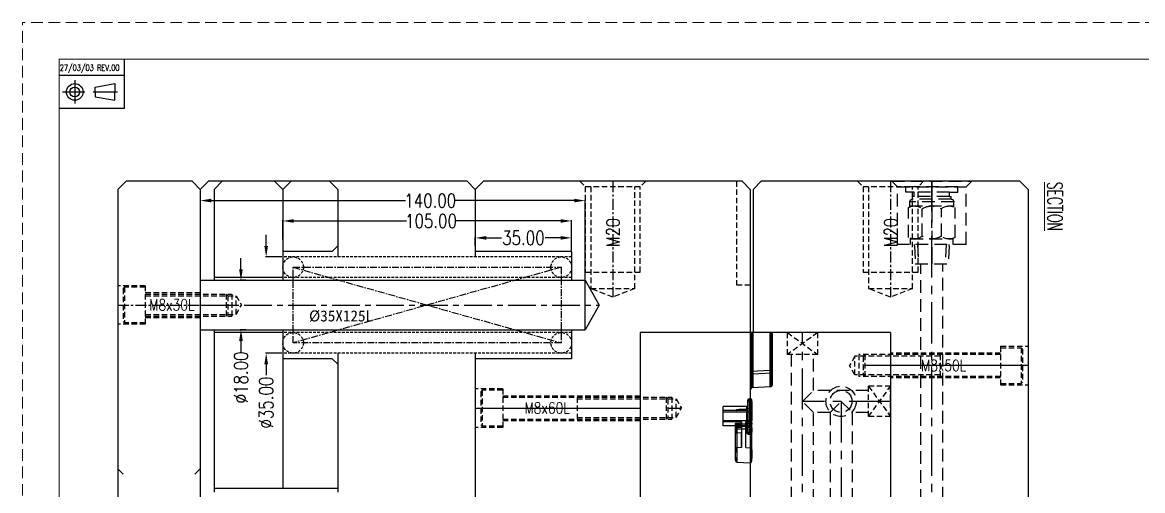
# Model space of a CAD drawing. Header units: millimetres. Extents: x 27275 to 28529, y -21406 to -20519.
# Drawn here: x 27274.7 to 27682, y -20688.7 to -20518.6 of the extents above; entities that cross this region are included whole.
import ezdxf

# ---------------------------------------------------------------- set-up
doc = ezdxf.new("R2010")
doc.units = ezdxf.units.MM
doc.header["$LTSCALE"] = 8
for name, pattern in [('CENTER', [2, 1.25, -0.25, 0.25, -0.25]), ('CENTER2', [1.125, 0.75, -0.125, 0.125, -0.125]), ('DASHED', [0.75, 0.5, -0.25]), ('HIDDEN', [0.375, 0.25, -0.125]), ('HIDDEN2', [0.1875, 0.125, -0.0625])]:
    doc.linetypes.add(name, pattern=pattern)
doc.layers.get('DEFPOINTS').update_dxf_attribs({"color": 6})
for name, color, linetype in [('A', 7, 'Continuous'), ('Cav-cor', 30, 'Continuous'), ('Layer3', 3, 'Continuous'), ('PIN', 5, 'Continuous'), ('SCREW', 52, 'HIDDEN'), ('SPRING', 7, 'Continuous'), ('WT', 4, 'Continuous'), ('文字', 1, 'Continuous')]:
    doc.layers.add(name, color=color, linetype=linetype)
doc.layers.add('dim', color=3, linetype='Continuous', lineweight=15)
doc.layers.add('MBOM-ASSIS-LAYER', color=71, linetype='Continuous', lineweight=9)
doc.styles.add('ROMANC', font='RomanC.ttf', dxfattribs={"width": 0.8, "height": 7})
doc.styles.add('ROMANS', font='ROMANS.shx', dxfattribs={"height": 5, "bigfont": 'chineset.shx'})
doc.styles.get("Standard").update_dxf_attribs({"font": 'txt.shx', "width": 0.8, "bigfont": 'chineset.shx'})
doc.styles.add('style1', font='mingliu.ttc', dxfattribs={"width": 0.75})
doc.dimstyles.new('ISO-25', dxfattribs={"dimtxt": 5, "dimasz": 4, "dimexe": 0.3, "dimexo": 0.3, "dimtad": 0, "dimzin": 1, "dimdsep": 46, "dimtxsty": 'Standard', "dimcen": 0, "dimclrd": 3, "dimclre": 3, "dimclrt": 3, "dimazin": 0, "dimtfac": 1, "dimtofl": 0, "dimtmove": 0, "dimatfit": 0, "dimfxl": 0, "dimarcsym": 0})

# ---------------------------------------------------------------- blocks, each defined once
blk = doc.blocks.new('*D26213')
at = {"layer": 'DEFPOINTS', "color": 0}
for p in [(27363.31, -20603.79), (27369.35, -20603.79), (27369.35, -20638.79)]:
    blk.add_point(p, dxfattribs=at)
at = {"layer": 'dim', "color": 3, "lineweight": -2}
for p, q in [((27363.31, -20599.79), (27363.31, -20595.79)), ((27369.05, -20603.79), (27363.01, -20603.79)), ((27369.05, -20638.79), (27363.01, -20638.79)), ((27363.31, -20642.79), (27363.31, -20646.79))]:
    blk.add_line(p, q, dxfattribs=at)
at = {"layer": 'dim', "color": 3}
for points in [[(27362.64, -20599.79), (27363.98, -20599.79), (27363.31, -20603.79)], [(27363.98, -20642.79), (27362.64, -20642.79), (27363.31, -20638.79)]]:
    blk.add_solid(points, dxfattribs=at)
at = {"layer": 'dim', "color": 3, "insert": (27363.31, -20656.74), "char_height": 5, "attachment_point": 5, "rotation": 90}
blk.add_mtext('%%c35.00', dxfattribs=at)
blk = doc.blocks.new('*D26214')
at = {"layer": 'DEFPOINTS', "color": 0}
for p in [(27354.14, -20612.29), (27356.26, -20612.29), (27356.26, -20630.29)]:
    blk.add_point(p, dxfattribs=at)
at = {"layer": 'dim', "color": 3, "lineweight": -2}
for p, q in [((27354.14, -20608.29), (27354.14, -20604.29)), ((27355.96, -20612.29), (27353.84, -20612.29)), ((27355.96, -20630.29), (27353.84, -20630.29)), ((27354.14, -20634.29), (27354.14, -20638.29))]:
    blk.add_line(p, q, dxfattribs=at)
at = {"layer": 'dim', "color": 3}
for points in [[(27353.47, -20608.29), (27354.81, -20608.29), (27354.14, -20612.29)], [(27354.81, -20634.29), (27353.47, -20634.29), (27354.14, -20630.29)]]:
    blk.add_solid(points, dxfattribs=at)
at = {"layer": 'dim', "color": 3, "insert": (27354.14, -20647.58), "char_height": 5, "attachment_point": 5, "rotation": 90}
blk.add_mtext('%%c18.00', dxfattribs=at)
blk = doc.blocks.new('*D26215')
at = {"layer": 'DEFPOINTS', "color": 0}
for p in [(27439.35, -20596.88), (27439.35, -20599.96), (27474.35, -20601.79)]:
    blk.add_point(p, dxfattribs=at)
at = {"layer": 'dim', "color": 3, "lineweight": -2}
for p, q in [((27439.35, -20599.66), (27439.35, -20596.58)), ((27443.35, -20596.88), (27448.89, -20596.88)), ((27470.35, -20596.88), (27464.81, -20596.88)), ((27474.35, -20601.49), (27474.35, -20596.58))]:
    blk.add_line(p, q, dxfattribs=at)
at = {"layer": 'dim', "color": 3}
for points in [[(27443.35, -20596.21), (27443.35, -20597.54), (27439.35, -20596.88)], [(27470.35, -20597.54), (27470.35, -20596.21), (27474.35, -20596.88)]]:
    blk.add_solid(points, dxfattribs=at)
at = {"layer": 'dim', "color": 3, "insert": (27456.85, -20596.88), "char_height": 5, "attachment_point": 5}
blk.add_mtext('35.00', dxfattribs=at)
blk = doc.blocks.new('*D26216')
at = {"layer": 'DEFPOINTS', "color": 0}
for p in [(27369.35, -20590.74), (27369.35, -20597.72), (27474.35, -20601.79)]:
    blk.add_point(p, dxfattribs=at)
at = {"layer": 'dim', "color": 3, "lineweight": -2}
for p, q in [((27369.35, -20597.42), (27369.35, -20590.44)), ((27474.35, -20601.49), (27474.35, -20590.44)), ((27373.35, -20590.74), (27414.28, -20590.74)), ((27470.35, -20590.74), (27432.2, -20590.74))]:
    blk.add_line(p, q, dxfattribs=at)
at = {"layer": 'dim', "color": 3}
for points in [[(27373.35, -20590.07), (27373.35, -20591.41), (27369.35, -20590.74)], [(27470.35, -20591.41), (27470.35, -20590.07), (27474.35, -20590.74)]]:
    blk.add_solid(points, dxfattribs=at)
at = {"layer": 'dim', "color": 3, "insert": (27423.24, -20590.74), "char_height": 5, "attachment_point": 5}
blk.add_mtext('105.00', dxfattribs=at)
blk = doc.blocks.new('*D26217')
at = {"layer": 'DEFPOINTS', "color": 0}
for p in [(27339.35, -20583.33), (27339.35, -20583.33), (27479.35, -20612.29)]:
    blk.add_point(p, dxfattribs=at)
at = {"layer": 'dim', "color": 3, "lineweight": -2}
for p, q in [((27339.35, -20583.03), (27339.35, -20583.03)), ((27343.35, -20583.33), (27414.01, -20583.33)), ((27475.35, -20583.33), (27431.93, -20583.33)), ((27479.35, -20611.99), (27479.35, -20583.03))]:
    blk.add_line(p, q, dxfattribs=at)
at = {"layer": 'dim', "color": 3}
for points in [[(27343.35, -20582.66), (27343.35, -20583.99), (27339.35, -20583.33)], [(27475.35, -20583.99), (27475.35, -20582.66), (27479.35, -20583.33)]]:
    blk.add_solid(points, dxfattribs=at)
at = {"layer": 'dim', "color": 3, "insert": (27422.97, -20583.33), "char_height": 5, "attachment_point": 5}
blk.add_mtext('140.00', dxfattribs=at)
blk = doc.blocks.new('20160721.082819')
at = {"color": 8, "linetype": 'HIDDEN'}
for p, q in [((12, 0), (-12, 0)), ((-12, 0), (-10, -2)), ((12, 0), (10, -2)), ((-10, -2), (-10, -33)), ((10, -2), (-10, -2)), ((-8, -2), (-8, -39)), ((8, -39), (8, -2)), ((10, -33), (10, -2)), ((-10, -33), (10, -33)), ((-8, -39), (8, -39)), ((0, -42.1), (-8, -39)), ((8, -39), (0, -42.1))]:
    blk.add_line(p, q, dxfattribs=at)
at = {"color": 8, "linetype": 'CENTER', "ltscale": 0.4}
blk.add_line((0, 0), (0, -42.1), dxfattribs=at)
at = {"color": 8, "linetype": 'Continuous', "insert": (2.49, -23.95), "char_height": 4.8, "width": 14.1924, "attachment_point": 7, "rotation": 90}
blk.add_mtext('M20', dxfattribs=at)
blk = doc.blocks.new('20160721.082823')
at = {"color": 8, "linetype": 'HIDDEN'}
for p, q in [((12, 0), (-12, 0)), ((-12, 0), (-10, -2)), ((12, 0), (10, -2)), ((-10, -2), (-10, -33)), ((10, -2), (-10, -2)), ((-8, -2), (-8, -39)), ((8, -39), (8, -2)), ((10, -33), (10, -2)), ((-10, -33), (10, -33)), ((-8, -39), (8, -39)), ((0, -42.1), (-8, -39)), ((8, -39), (0, -42.1))]:
    blk.add_line(p, q, dxfattribs=at)
at = {"color": 8, "linetype": 'CENTER', "ltscale": 0.4}
blk.add_line((0, 0), (0, -42.1), dxfattribs=at)
at = {"color": 8, "linetype": 'Continuous', "insert": (2.49, -23.95), "char_height": 4.8, "width": 14.1924, "attachment_point": 7, "rotation": 90}
blk.add_mtext('M20', dxfattribs=at)
blk = doc.blocks.new('20100617.142056')
at = {"layer": 'MBOM-ASSIS-LAYER', "linetype": 'DASHED'}
for p in [(-1189, 0), (0, 841)]:
    blk.add_line(p, (-1189, 841), dxfattribs=at)
at = {"layer": 'MBOM-ASSIS-LAYER'}
for p in [(-1176.3, 12.7), (-12.7, 828.3)]:
    blk.add_line(p, (-1176.3, 828.3), dxfattribs=at)
blk = doc.blocks.new('20150513.114825')
at = {"layer": 'WT', "color": 125, "linetype": 'HIDDEN'}
for p, q in [((-5.5, 8), (5.5, 8)), ((5.5, 8), (-5.5, 0)), ((-5.5, 8), (5.5, 0)), ((-5.5, 0), (-5.5, 8)), ((5.5, 0), (5.5, 8)), ((-5.5, 0), (5.5, 0))]:
    blk.add_line(p, q, dxfattribs=at)
blk = doc.blocks.new('20160902.184432')
at = {"layer": 'Cav-cor', "color": 241}
for p, q in [((1.66, 232.4), (1.66, 207.63)), ((1.66, 232.4), (1.66, 207.63)), ((1.66, 232.4), (1.66, 121.96)), ((1.66, 232.4), (1.66, 204.96)), ((2.14, 232.4), (2.14, 218.42)), ((2.61, 232.4), (2.61, 217.44)), ((8.72, 232.4), (8.72, 218.76)), ((9.19, 232.4), (9.19, 217.79)), ((9.66, 232.4), (9.66, 213.3)), ((1.66, 218.42), (2.14, 218.42)), ((1.66, 217.44), (2.61, 217.44)), ((2.14, 218.42), (8.72, 218.76)), ((2.61, 217.44), (9.19, 217.79)), ((9.66, 218.76), (8.72, 218.76)), ((9.66, 217.79), (9.19, 217.79)), ((2.14, 212.43), (9.19, 212.8)), ((0.75, 196.36), (0.75, 207.82)), ((1.26, 208.33), (1.76, 208.33)), ((1.26, 208.33), (1.26, 195.79)), ((1.76, 195.8), (1.76, 208.33)), ((2.26, 186.76), (2.26, 207.82)), ((0.25, 205.56), (-8.2, 205.56)), ((-8.2, 198.52), (-8.2, 205.56)), ((-3.53, 204.07), (-8.2, 204.07)), ((-8.2, 200.01), (-8.2, 204.07)), ((-3.53, 204.07), (-8.2, 204.07)), ((-3.27, 204.16), (-3.27, 204.49)), ((0.25, 205.56), (0.25, 199.28)), ((0.75, 204.86), (0.75, 207.06)), ((1.26, 207.63), (1.66, 207.63)), ((1.26, 207.63), (1.76, 207.63)), ((1.66, 207.63), (1.76, 207.63)), ((1.66, 204.96), (1.66, 175.57)), ((2.26, 207.06), (2.26, 201.04)), ((-8.2, 203.65), (2.26, 203.65)), ((-8.2, 200.43), (2.26, 200.43)), ((-1.51, 200.01), (-8.2, 200.01)), ((-1.51, 200.01), (-8.2, 200.01)), ((-1.51, 200.02), (-1.51, 190.64)), ((-1.51, 198.7), (-1.51, 200.01)), ((0, 190.64), (0, 200.02)), ((0, 198.7), (0, 200.01)), ((1.76, 200.01), (0, 200.01)), ((1.76, 200.01), (0, 200.01)), ((2.25, 200.82), (2.26, 200.86)), ((-3.77, 198.52), (-8.2, 198.52)), ((-3.77, 187.06), (-3.77, 199.23)), ((-3.77, 196.8), (-3.77, 197.73)), ((-3.38, 199.5), (-3.38, 195.91)), ((-1.51, 198.7), (-3.38, 198.63)), ((-1.51, 198.7), (-3.38, 198.63)), ((-1.51, 195.84), (-3.38, 195.91)), ((-1.51, 195.84), (-3.38, 195.91)), ((-3.28, 198.38), (-3.28, 198.58)), ((-3.28, 198.38), (0.26, 198.35)), ((-3.28, 198.01), (-3.28, 185.35)), ((-3.28, 198.01), (-1.51, 198.01)), ((-3.28, 197.47), (0.26, 197.44)), ((-3.27, 198.64), (-1.51, 198.65)), ((-1.51, 190.64), (-1.51, 195.84)), ((0, 198.7), (1.87, 198.63)), ((0, 198.7), (1.87, 198.63)), ((0, 198.65), (1.76, 198.64)), ((0, 198.01), (1.77, 198.01)), ((0, 195.84), (1.87, 195.91)), ((0, 195.84), (1.87, 195.91)), ((0, 190.64), (0, 195.84)), ((0.26, 198.72), (0.26, 198.35)), ((0.26, 197.44), (0.26, 196.51)), ((1.26, 195.79), (1.74, 195.8)), ((1.77, 190.53), (1.77, 198.01)), ((1.87, 199.51), (1.87, 195.91)), ((2.26, 197.73), (2.26, 196.8)), ((1.27, 195.44), (1.75, 195.44)), ((1.75, 195.44), (1.75, 185.05)), ((-3.77, 187.06), (-3.77, 188.82)), ((-1.51, 190.64), (-3.28, 190.53)), ((-1.51, 190.64), (-3.28, 190.53)), ((0, 190.64), (1.77, 190.53)), ((0, 190.64), (1.77, 190.53)), ((2.26, 188.82), (2.26, 186.76)), ((-3.28, 185.35), (1.66, 185.05)), ((-3.28, 185.35), (1.75, 185.05)), ((1.66, 185.05), (1.66, 152.4)), ((1.66, 185.05), (1.75, 185.05)), ((1.66, 185.05), (1.66, 152.4)), ((1.66, 175.57), (1.66, 153.95))]:
    blk.add_line(p, q, dxfattribs=at)
for centre, radius, start, end in [((2.66, 211.45), 1, 93, 180), ((2.16, 211.93), 0.5, 93, 180), ((8.66, 213.77), 1, 273, 0), ((9.16, 213.3), 0.5, 273, 0), ((1.26, 207.82), 0.503, 90, 180), ((1.76, 207.82), 0.503, 0, 90), ((-20.58, 880.03), 675.76, 271.46809, 271.76675), ((-10.65, 897.29), 693.17, 270.60964, 270.90159), ((-10.81, 909.22), 705.1, 270.6128, 270.8998), ((-10.65, 897.29), 693.17, 270.60964, 270.90159), ((0.25, 206.06), 0.503, 270, 0), ((179.9, 207.43), 179.67, 180.9062, 181.0277), ((136.53, 196.94), 139.82, 179.0689, 179.3258), ((-22.74, 745.13), 546.89, 272.0389, 272.4099), ((-22.64, 1207.16), 1008.14, 271.10121, 271.30137), ((-116.55, 197.18), 116.82, 0.7552, 1.0314), ((1.76, 187.4), 8.4, 90.0003, 90.12), ((1.77, 200.04), 0.535, 269.273, 280.8538), ((1.76, 199.38), 0.562, 270.4064, 281.4552)]:
    blk.add_arc(centre, radius, start, end, dxfattribs=at)
for centre, major_axis, ratio, start_param, end_param in [((-3.37, 197.73), (0, -0.897), 0.448695, 3.159046, 4.712389), ((-3.37, 196.8), (0, -0.897), 0.448695, 4.712389, 6.265732), ((-63, 202.04), (-201.72, -1.58), 0.015598, 1.87075, 1.880459), ((-13.7, 202.04), (-201.72, 1.58), 0.015598, 1.622126, 1.631401), ((61.49, 202.04), (-201.72, 1.58), 0.015598, 1.261134, 1.270284), ((12.19, 202.04), (-201.72, -1.58), 0.015598, 1.510192, 1.518933), ((1.86, 197.73), (0, -0.897), 0.448695, 1.570796, 3.124139), ((1.86, 196.8), (0, -0.897), 0.448695, 0.017453, 1.570796), ((-3.27, 188.82), (0, -1.71), 0.294374, 3.159046, 4.712389), ((1.76, 188.82), (0, -1.71), 0.294374, 1.570796, 3.124139), ((-3.27, 187.06), (0, -1.71), 0.294374, 4.712389, 6.265732), ((1.76, 186.76), (0, -1.71), 0.294374, 6.265732, 7.853982)]:
    blk.add_ellipse(centre, major_axis=major_axis, ratio=ratio, start_param=start_param, end_param=end_param, dxfattribs=at)
for points, knots in [([(2.14, 218.42), (2.14, 218.03), (2.13, 217.26), (2.13, 216.32), (2.13, 215.6), (2.13, 215.1), (2.13, 214.63), (2.13, 214.19), (2.13, 213.8), (2.13, 213.45), (2.13, 213.15), (2.13, 212.93), (2.13, 212.78), (2.13, 212.69), (2.13, 212.61), (2.13, 212.55), (2.13, 212.5), (2.13, 212.47), (2.13, 212.46), (2.14, 212.44), (2.14, 212.43), (2.14, 212.43), (2.14, 212.43), (2.14, 212.43)], [0, 0, 0, 0, 0.195068, 0.38271, 0.47147, 0.555698, 0.634576, 0.707337, 0.773266, 0.831726, 0.882153, 0.924063, 0.941699, 0.957063, 0.970122, 0.980845, 0.989207, 0.992498, 0.995192, 0.997288, 0.998786, 0.999687, 1, 1, 1, 1]), ([(2.61, 217.44), (2.61, 217.12), (2.6, 216.48), (2.6, 215.56), (2.59, 214.83), (2.59, 214.29), (2.59, 213.92), (2.59, 213.6), (2.59, 213.3), (2.59, 213.05), (2.59, 212.87), (2.6, 212.75), (2.6, 212.67), (2.6, 212.6), (2.6, 212.55), (2.6, 212.51), (2.61, 212.48), (2.61, 212.47), (2.61, 212.46), (2.61, 212.45), (2.61, 212.45), (2.61, 212.45)], [0, 0, 0, 0, 0.195128, 0.382789, 0.555768, 0.634623, 0.707355, 0.773255, 0.83169, 0.882097, 0.92399, 0.941619, 0.956977, 0.970028, 0.980746, 0.989106, 0.995089, 0.997188, 0.998696, 0.999617, 1, 1, 1, 1]), ([(8.72, 218.76), (8.72, 218.37), (8.73, 217.61), (8.73, 216.67), (8.73, 215.95), (8.74, 215.45), (8.74, 214.97), (8.74, 214.54), (8.74, 214.15), (8.74, 213.8), (8.73, 213.5), (8.73, 213.28), (8.73, 213.13), (8.73, 213.03), (8.73, 212.96), (8.73, 212.89), (8.72, 212.84), (8.72, 212.81), (8.72, 212.79), (8.72, 212.78), (8.72, 212.77), (8.72, 212.77), (8.72, 212.77)], [0, 0, 0, 0, 0.195055, 0.382605, 0.471308, 0.555471, 0.634284, 0.706984, 0.772876, 0.831319, 0.881757, 0.923702, 0.941364, 0.956757, 0.969849, 0.980611, 0.989013, 0.995039, 0.99716, 0.998686, 0.999623, 1, 1, 1, 1]), ([(9.19, 217.79), (9.19, 217.46), (9.19, 216.83), (9.2, 215.9), (9.2, 215.17), (9.2, 214.63), (9.2, 214.27), (9.2, 213.94), (9.2, 213.65), (9.2, 213.4), (9.2, 213.22), (9.2, 213.09), (9.2, 213.01), (9.2, 212.95), (9.19, 212.9), (9.19, 212.85), (9.19, 212.83), (9.19, 212.81), (9.19, 212.8), (9.19, 212.8), (9.19, 212.8), (9.19, 212.8)], [0, 0, 0, 0, 0.195036, 0.382625, 0.555549, 0.63439, 0.707119, 0.773027, 0.831484, 0.881924, 0.923863, 0.941517, 0.956904, 0.969985, 0.980731, 0.98912, 0.99513, 0.99724, 0.998752, 0.999668, 1, 1, 1, 1]), ([(-3.53, 204.07), (-3.51, 204.11), (-3.43, 204.25), (-3.34, 204.39), (-3.27, 204.49)], [0, 0, 0, 0, 0.25759, 1, 1, 1, 1]), ([(-3.53, 204.07), (-3.49, 204.1), (-3.41, 204.15), (-3.32, 204.16), (-3.27, 204.16)], [0, 0, 0, 0, 0.51533, 1, 1, 1, 1]), ([(0.75, 204.96), (0.75, 204.91), (0.72, 204.8), (0.61, 204.68), (0.44, 204.61), (0.32, 204.59), (0.25, 204.59)], [0, 0, 0, 0, 0.212365, 0.448478, 0.714583, 1, 1, 1, 1]), ([(0.26, 204.21), (0.3, 204.21), (0.38, 204.22), (0.5, 204.28), (0.6, 204.38), (0.69, 204.51), (0.74, 204.68), (0.75, 204.8), (0.75, 204.86)], [0, 0, 0, 0, 0.135214, 0.276253, 0.431666, 0.602713, 0.793924, 1, 1, 1, 1]), ([(0.75, 207.06), (0.75, 207.12), (0.77, 207.24), (0.85, 207.41), (0.96, 207.53), (1.1, 207.61), (1.21, 207.63), (1.26, 207.63)], [0, 0, 0, 0, 0.223768, 0.438679, 0.636421, 0.82206, 1, 1, 1, 1]), ([(1.76, 207.63), (1.81, 207.63), (1.91, 207.61), (2.05, 207.53), (2.17, 207.41), (2.25, 207.24), (2.26, 207.12), (2.26, 207.06)], [0, 0, 0, 0, 0.177905, 0.363543, 0.561305, 0.776217, 1, 1, 1, 1]), ([(2.25, 200.82), (2.25, 200.76), (2.23, 200.64), (2.2, 200.47), (2.14, 200.32), (2.07, 200.19), (1.98, 200.09), (1.88, 200.02), (1.8, 200.01), (1.76, 200.01)], [0, 0, 0, 0, 0.172938, 0.342029, 0.499148, 0.641187, 0.769228, 0.885623, 1, 1, 1, 1]), ([(1.87, 199.51), (1.93, 199.52), (2.01, 199.54), (2.11, 199.57), (2.19, 199.6), (2.26, 199.64), (2.26, 199.69)], [0, 0, 0, 0, 0.390949, 0.553629, 0.689838, 1, 1, 1, 1]), ([(2.26, 201.04), (2.26, 201), (2.26, 200.93), (2.26, 200.85), (2.25, 200.82)], [0, 0, 0, 0, 0.497641, 1, 1, 1, 1]), ([(-3.77, 199.23), (-3.77, 199.26), (-3.75, 199.34), (-3.66, 199.42), (-3.53, 199.48), (-3.43, 199.5), (-3.38, 199.5)], [0, 0, 0, 0, 0.193582, 0.426686, 0.700597, 1, 1, 1, 1]), ([(-3.38, 198.81), (-3.43, 198.82), (-3.52, 198.82), (-3.63, 198.85), (-3.71, 198.89), (-3.74, 198.92), (-3.77, 198.96), (-3.77, 198.98), (-3.77, 199)], [0, 0, 0, 0, 0.323604, 0.606849, 0.725384, 0.827745, 0.917068, 1, 1, 1, 1]), ([(-3.72, 198.75), (-3.72, 198.74), (-3.75, 198.71), (-3.76, 198.68), (-3.77, 198.65)], [0, 0, 0, 0, 0.292683, 1, 1, 1, 1]), ([(-3.28, 198.38), (-3.34, 198.38), (-3.45, 198.4), (-3.61, 198.45), (-3.72, 198.53), (-3.76, 198.61), (-3.77, 198.65)], [0, 0, 0, 0, 0.299373, 0.57357, 0.806561, 1, 1, 1, 1]), ([(-3.77, 198.52), (-3.77, 198.52), (-3.77, 198.52), (-3.76, 198.53), (-3.74, 198.53), (-3.72, 198.54), (-3.7, 198.54), (-3.66, 198.55), (-3.6, 198.56), (-3.53, 198.58), (-3.45, 198.6), (-3.36, 198.62), (-3.3, 198.63), (-3.27, 198.64)], [0, 0, 0, 0, 0.007917, 0.027006, 0.056812, 0.096436, 0.144837, 0.20095, 0.332406, 0.483608, 0.648456, 0.821864, 1, 1, 1, 1]), ([(-3.28, 198.01), (-3.34, 198.01), (-3.43, 198), (-3.55, 197.98), (-3.62, 197.96), (-3.69, 197.94), (-3.74, 197.92), (-3.77, 197.88), (-3.77, 197.86)], [0, 0, 0, 0, 0.353145, 0.513951, 0.656893, 0.777949, 0.874783, 1, 1, 1, 1]), ([(-3.28, 197.47), (-3.34, 197.47), (-3.43, 197.48), (-3.55, 197.49), (-3.62, 197.51), (-3.69, 197.53), (-3.74, 197.56), (-3.77, 197.6), (-3.77, 197.62)], [0, 0, 0, 0, 0.353145, 0.513951, 0.656893, 0.777949, 0.874783, 1, 1, 1, 1]), ([(-3.27, 199.21), (-3.35, 199.12), (-3.47, 199), (-3.63, 198.85), (-3.69, 198.78), (-3.72, 198.75)], [0, 0, 0, 0, 0.555691, 0.796825, 1, 1, 1, 1]), ([(-3.28, 198.58), (-3.37, 198.58), (-3.53, 198.61), (-3.67, 198.69), (-3.72, 198.75)], [0, 0, 0, 0, 0.546957, 1, 1, 1, 1]), ([(-3.27, 198.64), (-3.27, 198.61), (-3.27, 198.53), (-3.28, 198.32), (-3.28, 198.14), (-3.28, 198.01)], [0, 0, 0, 0, 0.14216, 0.383262, 1, 1, 1, 1]), ([(-3.28, 197.47), (-3.28, 197.55), (-3.28, 197.85), (-3.28, 198.16), (-3.28, 198.38)], [0, 0, 0, 0, 0.265273, 1, 1, 1, 1]), ([(0.75, 198.89), (0.75, 198.94), (0.73, 199.05), (0.61, 199.18), (0.44, 199.26), (0.32, 199.28), (0.25, 199.28)], [0, 0, 0, 0, 0.221279, 0.460368, 0.722587, 1, 1, 1, 1]), ([(0.75, 198.42), (0.75, 198.46), (0.72, 198.55), (0.61, 198.64), (0.45, 198.7), (0.32, 198.72), (0.26, 198.72)], [0, 0, 0, 0, 0.190473, 0.419844, 0.695356, 1, 1, 1, 1]), ([(0.26, 198.35), (0.26, 198.28), (0.26, 197.98), (0.26, 197.67), (0.26, 197.44)], [0, 0, 0, 0, 0.232887, 1, 1, 1, 1]), ([(0.75, 198.05), (0.75, 198.09), (0.72, 198.18), (0.61, 198.28), (0.45, 198.34), (0.32, 198.35), (0.26, 198.35)], [0, 0, 0, 0, 0.190472, 0.419843, 0.695356, 1, 1, 1, 1]), ([(0.75, 197.29), (0.75, 197.32), (0.72, 197.35), (0.67, 197.38), (0.61, 197.4), (0.53, 197.42), (0.42, 197.44), (0.32, 197.44), (0.26, 197.44)], [0, 0, 0, 0, 0.125217, 0.222051, 0.343107, 0.486049, 0.646855, 1, 1, 1, 1]), ([(0.75, 196.36), (0.75, 196.38), (0.72, 196.42), (0.67, 196.44), (0.61, 196.47), (0.53, 196.48), (0.42, 196.5), (0.32, 196.51), (0.26, 196.51)], [0, 0, 0, 0, 0.125218, 0.222051, 0.343107, 0.486049, 0.646855, 1, 1, 1, 1]), ([(0.26, 196.51), (0.26, 196.38), (0.31, 196.11), (0.52, 195.75), (0.85, 195.5), (1.13, 195.44), (1.27, 195.44)], [0, 0, 0, 0, 0.245265, 0.493107, 0.745007, 1, 1, 1, 1]), ([(0.75, 196.36), (0.75, 196.3), (0.77, 196.16), (0.86, 195.98), (1.03, 195.83), (1.18, 195.79), (1.26, 195.79)], [0, 0, 0, 0, 0.228731, 0.468195, 0.725606, 1, 1, 1, 1]), ([(1.26, 195.79), (1.26, 195.78), (1.26, 195.74), (1.26, 195.67), (1.26, 195.57), (1.27, 195.49), (1.27, 195.44)], [0, 0, 0, 0, 0.106847, 0.322084, 0.628581, 1, 1, 1, 1]), ([(1.74, 195.8), (1.74, 195.78), (1.75, 195.74), (1.75, 195.67), (1.75, 195.57), (1.75, 195.49), (1.75, 195.44)], [0, 0, 0, 0, 0.107219, 0.32255, 0.628893, 1, 1, 1, 1]), ([(1.75, 195.44), (1.8, 195.44), (1.89, 195.46), (2, 195.53), (2.09, 195.63), (2.18, 195.78), (2.25, 195.99), (2.26, 196.17), (2.26, 196.25)], [0, 0, 0, 0, 0.129308, 0.256735, 0.382179, 0.506406, 0.752969, 1, 1, 1, 1]), ([(1.76, 195.8), (1.76, 195.78), (1.76, 195.74), (1.76, 195.67), (1.75, 195.57), (1.75, 195.49), (1.75, 195.44)], [0, 0, 0, 0, 0.107095, 0.322416, 0.628816, 1, 1, 1, 1]), ([(1.76, 198.64), (1.83, 198.64), (1.96, 198.67), (2.12, 198.77), (2.24, 198.93), (2.26, 199.06), (2.26, 199.13)], [0, 0, 0, 0, 0.254097, 0.505813, 0.754125, 1, 1, 1, 1]), ([(1.77, 198.01), (1.77, 198.14), (1.77, 198.32), (1.76, 198.53), (1.76, 198.61), (1.76, 198.64)], [0, 0, 0, 0, 0.616738, 0.85784, 1, 1, 1, 1]), ([(1.76, 195.8), (1.84, 195.8), (1.99, 195.83), (2.16, 195.95), (2.25, 196.1), (2.26, 196.2), (2.26, 196.25)], [0, 0, 0, 0, 0.330187, 0.588721, 0.80212, 1, 1, 1, 1]), ([(1.77, 198.01), (1.83, 198.01), (1.93, 198), (2.04, 197.98), (2.12, 197.96), (2.18, 197.94), (2.23, 197.92), (2.26, 197.88), (2.26, 197.86)], [0, 0, 0, 0, 0.353145, 0.513951, 0.656893, 0.777949, 0.874783, 1, 1, 1, 1]), ([(2.26, 199.45), (2.26, 199.38), (2.25, 199.25), (2.18, 199.06), (2.06, 198.9), (1.93, 198.84), (1.87, 198.83)], [0, 0, 0, 0, 0.247975, 0.496104, 0.746619, 1, 1, 1, 1])]:
    blk.add_open_spline(points, degree=3, knots=knots, dxfattribs=at)
for points in [[(-3.53, 204.07), (-3.49, 204.1), (-3.41, 204.15), (-3.32, 204.16), (-3.27, 204.16)], [(0.26, 204.21), (0.3, 204.21), (0.38, 204.22), (0.49, 204.28), (0.6, 204.38), (0.68, 204.5), (0.74, 204.67), (0.75, 204.79), (0.75, 204.86)], [(0.75, 207.06), (0.75, 207.12), (0.77, 207.25), (0.85, 207.42), (0.97, 207.54), (1.11, 207.61), (1.21, 207.63), (1.26, 207.63)], [(1.76, 207.63), (1.81, 207.63), (1.91, 207.61), (2.05, 207.54), (2.17, 207.42), (2.25, 207.25), (2.26, 207.12), (2.26, 207.06)], [(2.25, 200.82), (2.25, 200.76), (2.23, 200.64), (2.2, 200.47), (2.14, 200.31), (2.07, 200.19), (1.98, 200.09), (1.88, 200.02), (1.8, 200.01), (1.76, 200.01)], [(2.26, 201.04), (2.26, 201), (2.26, 200.93), (2.26, 200.85), (2.25, 200.82)], [(-3.77, 198.65), (-3.77, 198.64), (-3.77, 198.64), (-3.77, 198.63)], [(-3.77, 197.73), (-3.77, 197.8), (-3.77, 197.92), (-3.74, 198.08), (-3.71, 198.23), (-3.66, 198.35), (-3.61, 198.46), (-3.54, 198.55), (-3.46, 198.61), (-3.41, 198.63), (-3.38, 198.63)], [(-3.77, 196.8), (-3.77, 196.74), (-3.77, 196.62), (-3.74, 196.46), (-3.71, 196.31), (-3.66, 196.18), (-3.61, 196.07), (-3.54, 195.99), (-3.46, 195.92), (-3.41, 195.91), (-3.38, 195.91)], [(2.26, 197.73), (2.26, 197.8), (2.26, 197.92), (2.23, 198.08), (2.2, 198.23), (2.15, 198.35), (2.1, 198.46), (2.03, 198.55), (1.95, 198.61), (1.9, 198.63), (1.87, 198.63)], [(2.26, 196.8), (2.26, 196.74), (2.26, 196.62), (2.23, 196.46), (2.2, 196.31), (2.15, 196.18), (2.1, 196.07), (2.03, 195.99), (1.95, 195.92), (1.9, 195.91), (1.87, 195.91)], [(-3.28, 190.53), (-3.3, 190.53), (-3.35, 190.52), (-3.42, 190.46), (-3.47, 190.39), (-3.53, 190.3), (-3.57, 190.2), (-3.61, 190.08), (-3.65, 189.95), (-3.68, 189.8), (-3.71, 189.64), (-3.74, 189.46), (-3.76, 189.27), (-3.77, 189.06), (-3.77, 188.9), (-3.77, 188.82)], [(1.77, 190.53), (1.79, 190.53), (1.84, 190.52), (1.91, 190.46), (1.97, 190.39), (2.02, 190.3), (2.06, 190.2), (2.1, 190.08), (2.14, 189.95), (2.17, 189.8), (2.2, 189.64), (2.23, 189.46), (2.25, 189.27), (2.26, 189.06), (2.26, 188.9), (2.26, 188.82)], [(-3.28, 185.35), (-3.3, 185.35), (-3.35, 185.36), (-3.42, 185.42), (-3.47, 185.49), (-3.53, 185.58), (-3.57, 185.69), (-3.61, 185.8), (-3.65, 185.93), (-3.68, 186.08), (-3.71, 186.24), (-3.74, 186.42), (-3.76, 186.61), (-3.77, 186.82), (-3.77, 186.98), (-3.77, 187.06)], [(1.75, 185.05), (1.78, 185.05), (1.82, 185.06), (1.9, 185.11), (1.96, 185.18), (2.01, 185.27), (2.06, 185.37), (2.1, 185.49), (2.14, 185.62), (2.17, 185.77), (2.2, 185.93), (2.23, 186.11), (2.25, 186.31), (2.26, 186.52), (2.26, 186.68), (2.26, 186.76)]]:
    blk.add_open_spline(points, degree=3, dxfattribs=at)
blk = doc.blocks.new('20160903.151524')
at = {"layer": 'WT', "color": 125, "linetype": 'HIDDEN', "ltscale": 2.3}
for p, q in [((-6.35, 23.56), (-6.01, 30)), ((-6.01, 30), (6.01, 30)), ((-5.19, 23), (-4.82, 30)), ((5.19, 23), (4.82, 30)), ((6.35, 23.56), (6.01, 30)), ((12.5, 23), (-12.5, 23)), ((-12.5, 23), (-12.5, 2)), ((-8.5, 20.43), (-8.5, 9.57)), ((-7.75, 23), (-7.75, 20.77)), ((-7.75, 21), (7.75, 21)), ((-6.35, 23.56), (-6.35, 23)), ((6.35, 23.56), (6.35, 23)), ((7.75, 23), (7.75, 20.77)), ((8.5, 20.43), (8.5, 9.57)), ((12.5, 23), (12.5, 2)), ((-3.5, 20.01), (-3.5, 9.99)), ((3.5, 20.01), (3.5, 9.99)), ((-8, 9.33), (-8, 7.51)), ((-8, 9), (8, 9)), ((8, 9.33), (8, 7.51)), ((8, 7.51), (-8, 7.51)), ((7, 6.51), (-7, 6.51)), ((-7, 6.51), (-7, 5.51)), ((-6.4, 5.51), (-7, 5.51)), ((-6.4, 5.51), (-7, 5.51)), ((6.4, 5.51), (-6.4, 5.51)), ((-6.4, 5.51), (-6.4, 4.01)), ((6.4, 5.51), (6.4, 4.01)), ((6.4, 5.51), (7, 5.51)), ((6.4, 5.51), (7, 5.51)), ((7, 6.51), (7, 5.51)), ((-12.5, 2), (-14.5, 0)), ((-14.5, 0), (14.5, 0)), ((-12.5, 2), (12.5, 2)), ((-9.5, 4.01), (-9.5, 2)), ((-6.4, 4.01), (-9.5, 4.01)), ((9.5, 2), (-9.5, 2)), ((6.4, 4.01), (-6.4, 4.01)), ((6.4, 4.01), (9.5, 4.01)), ((9.5, 4.01), (9.5, 2)), ((12.5, 2), (14.5, 0))]:
    blk.add_line(p, q, dxfattribs=at)
at = {"layer": 'WT', "color": 125, "linetype": 'CENTER', "ltscale": 1.5}
blk.add_line((0, 0), (0, 30), dxfattribs=at)
at = {"layer": 'WT', "color": 125, "linetype": 'HIDDEN', "ltscale": 2.3}
for centre, radius, start, end in [((-6.32, 16.53), 4.47, 50.9817, 119.248), ((0, 14.34), 6.66, 58.3016, 121.6984), ((6.32, 16.53), 4.47, 60.752, 129.0183), ((-6.32, 13.47), 4.47, 240.752, 309.0183), ((0, 15.66), 6.66, 238.3016, 301.6984), ((6.32, 13.47), 4.47, 230.9817, 299.248), ((-7, 7.51), 1, 180, 270), ((7, 7.51), 1, 270, 0)]:
    blk.add_arc(centre, radius, start, end, dxfattribs=at)

msp = doc.modelspace()

# ---------------------------------------------------------------- linework, layer by layer
for p, q in [((27311.838, -20549.817), (27311.838, -20531.987)), ((27311.838, -20537.911), (27288.064, -20537.911)), ((27293.706, -20539.532), (27293.706, -20548.005)), ((27301.172, -20542.066), (27308.303, -20540.836)), ((27308.303, -20540.836), (27308.303, -20543.864)), ((27289.22, -20543.864), (27297.367, -20543.864)), ((27300.449, -20543.864), (27309.304, -20543.864)), ((27301.172, -20543.864), (27301.172, -20542.066)), ((27301.172, -20543.864), (27301.172, -20545.663)), ((27301.172, -20545.663), (27308.303, -20546.893)), ((27308.303, -20546.893), (27308.303, -20543.864)), ((27311.838, -20549.817), (27288.064, -20549.817)), ((27387.351, -20601.786), (27389.351, -20599.786)), ((27387.351, -20640.786), (27389.351, -20642.786)), ((27344.351, -20687.786), (27389.351, -20687.786))]:
    msp.add_line(p, q)
at = {"linetype": 'Continuous'}
for p, q in [((27312.351, -20576.286), (27309.351, -20579.286)), ((27336.351, -20576.286), (27312.351, -20576.286)), ((27339.351, -20579.286), (27336.351, -20576.286)), ((27342.351, -20576.286), (27339.351, -20579.286)), ((27436.351, -20576.286), (27342.351, -20576.286)), ((27347.351, -20576.286), (27344.351, -20579.286)), ((27366.351, -20576.286), (27347.351, -20576.286)), ((27369.351, -20579.286), (27366.351, -20576.286)), ((27372.351, -20576.286), (27369.351, -20579.286)), ((27386.351, -20576.286), (27372.351, -20576.286)), ((27386.351, -20576.286), (27389.351, -20579.286)), ((27436.351, -20576.286), (27439.351, -20579.286)), ((27439.351, -20579.286), (27442.351, -20576.286)), ((27536.351, -20576.286), (27442.351, -20576.286)), ((27539.351, -20579.286), (27536.351, -20576.286)), ((27540.351, -20579.286), (27543.351, -20576.286)), ((27637.351, -20576.286), (27543.351, -20576.286)), ((27637.351, -20576.286), (27640.351, -20579.286)), ((27309.351, -20579.286), (27309.351, -20973.286)), ((27339.351, -20579.286), (27339.351, -20973.286)), ((27344.351, -20579.286), (27344.351, -20612.285)), ((27369.351, -20579.286), (27369.351, -20612.285)), ((27389.351, -20579.286), (27389.351, -20603.786)), ((27439.351, -20579.286), (27439.351, -20603.786)), ((27539.351, -20579.286), (27539.351, -20631.286)), ((27540.351, -20579.286), (27540.351, -20631.286)), ((27640.351, -20579.286), (27640.351, -20726.286)), ((27344.351, -20630.286), (27344.351, -20689.286)), ((27369.351, -20630.286), (27369.351, -20687.786)), ((27389.351, -20638.786), (27389.351, -20689.286)), ((27439.351, -20638.786), (27439.351, -20973.286))]:
    msp.add_line(p, q, dxfattribs=at)
at = {"color": 8, "linetype": 'HIDDEN'}
for p, q in [((27534.351, -20576.286), (27534.351, -20614.001)), ((27534.351, -20614.001), (27539.351, -20614.001))]:
    msp.add_line(p, q, dxfattribs=at)
at = {"ltscale": 5}
for p, q in [((27387.351, -20601.786), (27369.351, -20601.786)), ((27474.351, -20601.786), (27439.351, -20601.786)), ((27474.351, -20601.786), (27474.351, -20612.285)), ((27369.351, -20611.286), (27344.351, -20611.286)), ((27369.351, -20631.286), (27344.351, -20631.286)), ((27474.351, -20630.286), (27474.351, -20640.786)), ((27387.351, -20640.786), (27369.351, -20640.786)), ((27474.351, -20640.786), (27439.351, -20640.786))]:
    msp.add_line(p, q, dxfattribs=at)
at = {"linetype": 'HIDDEN'}
for p, q in [((27319.351, -20614.286), (27309.351, -20614.286)), ((27319.351, -20614.286), (27319.351, -20628.286)), ((27319.351, -20616.786), (27339.351, -20616.786)), ((27319.351, -20625.786), (27339.351, -20625.786)), ((27319.351, -20628.286), (27309.351, -20628.286)), ((27630.351, -20638.786), (27590.351, -20638.786)), ((27630.351, -20636.286), (27630.351, -20650.286)), ((27630.351, -20636.286), (27640.351, -20636.286)), ((27449.351, -20651.763), (27439.351, -20651.763)), ((27449.351, -20651.763), (27449.351, -20665.763)), ((27630.351, -20647.786), (27590.351, -20647.786)), ((27630.351, -20650.286), (27640.351, -20650.286)), ((27449.351, -20654.263), (27499.351, -20654.263)), ((27449.351, -20663.263), (27499.351, -20663.263)), ((27449.351, -20665.763), (27439.351, -20665.763))]:
    msp.add_line(p, q, dxfattribs=at)
at = {"color": 8, "linetype": 'Continuous'}
for p, q in [((27309.351, -20680.786), (27311.351, -20682.786)), ((27339.351, -20680.786), (27337.351, -20682.786))]:
    msp.add_line(p, q, dxfattribs=at)
for radius in [3.029, 1.798]:
    msp.add_circle((27293.706, -20543.864), radius)
at = {"layer": 'Cav-cor', "color": 241}
for p, q in [((27499.351, -20631.286), (27499.351, -20921.286)), ((27590.351, -20631.286), (27499.351, -20631.286)), ((27539.351, -20631.286), (27539.351, -20921.286)), ((27590.351, -20631.286), (27590.351, -20921.286))]:
    msp.add_line(p, q, dxfattribs=at)
at = {"layer": 'PIN'}
for p, q in [((27339.351, -20612.285), (27479.351, -20612.285)), ((27479.351, -20630.286), (27479.351, -20612.285)), ((27479.351, -20612.285), (27484.351, -20621.286)), ((27484.351, -20621.286), (27479.351, -20630.286)), ((27339.351, -20630.286), (27479.351, -20630.286))]:
    msp.add_line(p, q, dxfattribs=at)
at = {"layer": 'PIN', "linetype": 'CENTER'}
msp.add_line((27339.351, -20621.286), (27484.351, -20621.286), dxfattribs=at)
at = {"layer": 'SCREW'}
for p, q in [((27311.851, -20614.786), (27311.351, -20615.286)), ((27311.851, -20614.786), (27311.851, -20627.786)), ((27319.351, -20614.786), (27311.851, -20614.786)), ((27311.351, -20615.286), (27311.351, -20627.286)), ((27319.351, -20617.286), (27350.851, -20617.286)), ((27319.351, -20617.911), (27352.351, -20617.911)), ((27349.351, -20617.911), (27348.726, -20617.286)), ((27348.726, -20617.286), (27348.726, -20625.286)), ((27349.351, -20617.911), (27349.351, -20624.661)), ((27350.851, -20617.286), (27350.851, -20625.286)), ((27352.351, -20624.661), (27352.351, -20617.911)), ((27352.351, -20617.911), (27354.299, -20621.286)), ((27352.351, -20624.661), (27354.299, -20621.286)), ((27311.851, -20627.786), (27311.351, -20627.286)), ((27319.351, -20624.661), (27352.351, -20624.661)), ((27319.351, -20625.286), (27350.851, -20625.286)), ((27349.351, -20624.661), (27348.726, -20625.286)), ((27319.351, -20627.786), (27311.851, -20627.786)), ((27630.351, -20639.286), (27578.851, -20639.286)), ((27578.851, -20639.286), (27578.851, -20647.286)), ((27580.351, -20639.911), (27580.976, -20639.286)), ((27580.976, -20639.286), (27580.976, -20647.286)), ((27608.351, -20639.286), (27608.351, -20647.286)), ((27630.351, -20636.786), (27637.851, -20636.786)), ((27637.851, -20636.786), (27638.351, -20637.286)), ((27637.851, -20636.786), (27637.851, -20649.786)), ((27638.351, -20637.286), (27638.351, -20649.286)), ((27577.351, -20639.911), (27575.402, -20643.286)), ((27577.351, -20646.661), (27575.402, -20643.286)), ((27608.351, -20639.911), (27577.351, -20639.911)), ((27577.351, -20646.661), (27577.351, -20639.911)), ((27580.351, -20639.911), (27580.351, -20646.661)), ((27608.351, -20646.661), (27577.351, -20646.661)), ((27630.351, -20647.286), (27578.851, -20647.286)), ((27580.351, -20646.661), (27580.976, -20647.286)), ((27630.351, -20649.786), (27637.851, -20649.786)), ((27637.851, -20649.786), (27638.351, -20649.286)), ((27441.851, -20652.263), (27441.351, -20652.763)), ((27441.351, -20652.763), (27441.351, -20664.763)), ((27441.851, -20652.263), (27441.851, -20665.263)), ((27449.351, -20652.263), (27441.851, -20652.263)), ((27449.351, -20654.763), (27510.851, -20654.763)), ((27476.351, -20654.763), (27476.351, -20662.763)), ((27476.351, -20655.388), (27512.351, -20655.388)), ((27508.726, -20654.763), (27508.726, -20662.763)), ((27509.351, -20655.388), (27508.726, -20654.763)), ((27509.351, -20655.388), (27509.351, -20662.138)), ((27510.851, -20654.763), (27510.851, -20662.763)), ((27512.351, -20655.388), (27514.299, -20658.763)), ((27512.351, -20662.138), (27512.351, -20655.388)), ((27512.351, -20662.138), (27514.299, -20658.763)), ((27449.351, -20662.763), (27510.851, -20662.763)), ((27476.351, -20662.138), (27512.351, -20662.138)), ((27509.351, -20662.138), (27508.726, -20662.763)), ((27441.851, -20665.263), (27441.351, -20664.763)), ((27449.351, -20665.263), (27441.851, -20665.263))]:
    msp.add_line(p, q, dxfattribs=at)
at = {"layer": 'SCREW', "linetype": 'CENTER', "ltscale": 0.4}
msp.add_line((27309.351, -20621.286), (27354.299, -20621.286), dxfattribs=at)
at = {"layer": 'SCREW', "linetype": 'CENTER2', "ltscale": 10}
for p, q in [((27640.351, -20643.286), (27575.402, -20643.286)), ((27439.351, -20658.763), (27514.299, -20658.763))]:
    msp.add_line(p, q, dxfattribs=at)
at = {"layer": 'SPRING', "linetype": 'HIDDEN', "ltscale": 0.5}
for p, q in [((27474.351, -20603.786), (27369.351, -20603.786)), ((27474.351, -20611.286), (27369.351, -20611.286)), ((27474.376, -20631.286), (27369.351, -20631.286)), ((27474.351, -20638.786), (27369.351, -20638.786))]:
    msp.add_line(p, q, dxfattribs=at)
at = {"layer": 'SPRING', "linetype": 'HIDDEN2'}
for p, q in [((27369.351, -20603.786), (27369.351, -20612.285)), ((27369.351, -20630.286), (27369.351, -20638.786))]:
    msp.add_line(p, q, dxfattribs=at)
at = {"layer": 'SPRING', "linetype": 'CENTER', "ltscale": 0.25}
for p, q in [((27373.101, -20607.536), (27470.601, -20607.536)), ((27373.101, -20607.536), (27470.601, -20635.036)), ((27470.601, -20607.536), (27373.101, -20635.036)), ((27373.101, -20635.036), (27373.101, -20607.536)), ((27470.601, -20607.536), (27470.601, -20635.036)), ((27470.601, -20635.036), (27373.101, -20635.036))]:
    msp.add_line(p, q, dxfattribs=at)
at = {"layer": 'SPRING', "linetype": 'HIDDEN', "ltscale": 0.5}
for centre in [(27373.101, -20607.536), (27470.601, -20607.536), (27373.101, -20635.036), (27470.601, -20635.036)]:
    msp.add_circle(centre, 3.75, dxfattribs=at)
at = {"layer": 'WT', "color": 125, "linetype": 'CENTER', "ltscale": 1.5}
for p, q in [((27605.351, -20731.286), (27605.351, -20576.286)), ((27590.351, -20656.286), (27558.351, -20656.286)), ((27572.351, -20656.286), (27572.351, -20921.286))]:
    msp.add_line(p, q, dxfattribs=at)
at = {"layer": 'WT', "color": 125, "linetype": 'HIDDEN', "ltscale": 2.3}
for p, q in [((27601.351, -20727.286), (27601.351, -20606.286)), ((27609.351, -20733.286), (27609.351, -20606.286)), ((27582.351, -20652.286), (27562.351, -20652.286)), ((27568.351, -20660.286), (27572.351, -20656.286)), ((27572.351, -20656.286), (27576.351, -20660.286)), ((27568.351, -20660.286), (27562.351, -20660.286)), ((27568.351, -20660.286), (27568.351, -20892.286)), ((27576.351, -20660.286), (27576.351, -20892.286)), ((27582.351, -20660.286), (27576.351, -20660.286))]:
    msp.add_line(p, q, dxfattribs=at)
at = {"layer": 'WT', "color": 191, "linetype": 'CENTER', "ltscale": 1.5}
msp.add_line((27558.351, -20731.286), (27558.351, -20631.286), dxfattribs=at)
at = {"layer": 'WT', "color": 191, "linetype": 'HIDDEN', "ltscale": 2.3}
for p, q in [((27554.351, -20733.286), (27554.351, -20639.286)), ((27562.351, -20652.286), (27562.351, -20639.286)), ((27558.351, -20656.286), (27562.351, -20652.286)), ((27562.351, -20660.286), (27558.351, -20656.286)), ((27562.351, -20727.286), (27562.351, -20660.286))]:
    msp.add_line(p, q, dxfattribs=at)
at = {"layer": 'WT', "color": 125, "linetype": 'HIDDEN', "ltscale": 2.3}
for radius in [5.5, 4]:
    msp.add_circle((27572.351, -20656.286), radius, dxfattribs=at)

# ---------------------------------------------------------------- block references
at = {"layer": 'Cav-cor'}
for name, p in [('20160721.082819', (27489.351, -20576.286)), ('20160721.082823', (27590.351, -20576.286)), ('20160902.184432', (27537.687, -20863.687))]:
    msp.add_blockref(name, p, dxfattribs=at)
at = {"layer": 'MBOM-ASSIS-LAYER', "xscale": 1.054948194158051, "yscale": 1.054948194158051, "zscale": 1.054948194158051}
msp.add_blockref('20100617.142056', (28529, -21405.8), dxfattribs=at)
at = {"layer": 'WT', "xscale": -1, "rotation": -180}
msp.add_blockref('20160903.151524', (27605.351, -20576.286), dxfattribs=at)
at = {"layer": 'WT', "color": 125, "linetype": 'HIDDEN', "ltscale": 2.3, "xscale": -1}
msp.add_blockref('20150513.114825', (27558.351, -20639.286), dxfattribs=at)
at = {"layer": 'WT', "color": 125, "linetype": 'HIDDEN', "ltscale": 2.3, "rotation": 90.00000000000001}
msp.add_blockref('20150513.114825', (27590.351, -20656.286), dxfattribs=at)

# ---------------------------------------------------------------- texts
at = {"layer": 'A', "style": 'ROMANS', "width": 0.75}
msp.add_text('27/03/03 REV.00', height=2.22248, dxfattribs=at).set_placement((27288.261, -20536.169))
at = {"layer": 'dim', "style": 'ROMANC', "width": 0.6}
msp.add_text('%%uSECTION', height=5.4, rotation=270, dxfattribs=at).set_placement((27647.438, -20576.583))
at = {"layer": 'dim', "style": 'ROMANC', "width": 0.8}
msp.add_text('M8x30L', height=4.0648, dxfattribs=at).set_placement((27320.807, -20623.254))
at = {"layer": 'Layer3', "style": 'ROMANC', "width": 0.8}
msp.add_text('M8x50L', height=4.0648, dxfattribs=at).set_placement((27601.435, -20645.254))
msp.add_text('M8x60L', height=4.0648, rotation=360, dxfattribs=at).set_placement((27457.274, -20660.731))
at = {"layer": '文字', "style": 'style1'}
msp.add_text('%%C35X125L', height=4.0352, dxfattribs=at).set_placement((27378.894, -20627.247))

# ---------------------------------------------------------------- dimensions: what is measured, and where the dimension line sits
at = {"layer": 'dim'}
for base, p1, p2, picture, middle in [((27339.351, -20583.328), (27479.351, -20612.285), (27339.351, -20583.328), '*D26217', (27422.971, -20583.328)), ((27369.351, -20590.74), (27474.351, -20601.786), (27369.351, -20597.721), '*D26216', (27423.239, -20590.74))]:
    dim = msp.add_linear_dim(base=base, p1=p1, p2=p2, dimstyle='ISO-25', dxfattribs=at)
    dim.commit()
    dim.dimension.update_dxf_attribs({"geometry": picture, "text_midpoint": middle, "dimtype": 160})
dim = msp.add_linear_dim(base=(27439.351, -20596.877), p1=(27474.351, -20601.786), p2=(27439.351, -20599.956), dimstyle='ISO-25', dxfattribs=at)
dim.commit()
dim.dimension.update_dxf_attribs({"geometry": '*D26215', "text_midpoint": (27456.851, -20596.877)})
for base, p1, p2, picture, middle in [((27363.309, -20603.786), (27369.351, -20638.786), (27369.351, -20603.786), '*D26213', (27363.309, -20656.744)), ((27354.14, -20612.285), (27356.263, -20630.286), (27356.263, -20612.285), '*D26214', (27354.14, -20647.578))]:
    dim = msp.add_linear_dim(base=base, p1=p1, p2=p2, angle=270, text='%%c<>', dimstyle='ISO-25', dxfattribs=at)
    dim.commit()
    dim.dimension.update_dxf_attribs({"geometry": picture, "text_midpoint": middle, "dimtype": 160})

doc.saveas('drawing.dxf')
